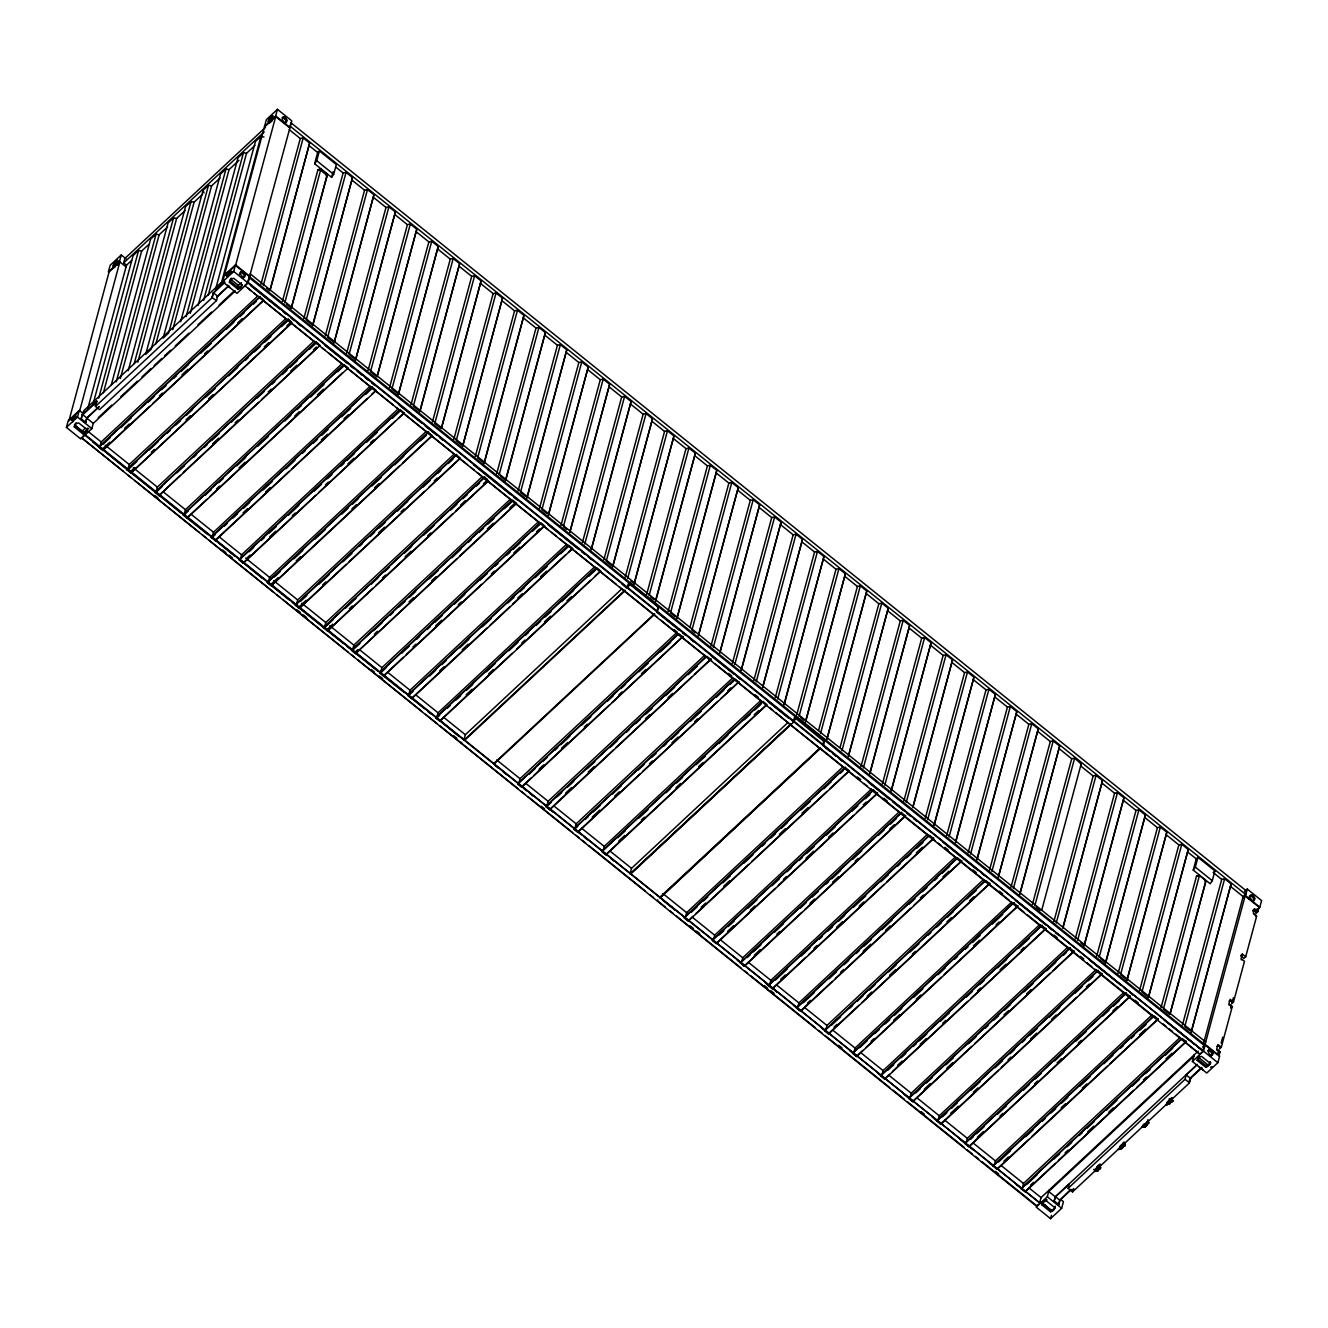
<?xml version="1.0" encoding="UTF-8"?>
<svg xmlns="http://www.w3.org/2000/svg" width="1328" height="1328" viewBox="0 0 1328 1328"><rect width="100%" height="100%" fill="white"/><g stroke="black" fill="none" stroke-linecap="round" stroke-linejoin="round"><path stroke-width="1.5" d="M270.381 289.355L309.64 143.092L303.199 137.896L300.277 138.527L289.288 129.696M291.264 308.577L326.788 176.906L327.286 174.333L320.845 169.154L317.923 169.768L282.383 301.439M312.694 325.808L352.501 177.554L346.06 172.358L343.122 172.989L336.034 167.278M334.125 343.039L373.932 194.768L367.474 189.589L364.553 190.219L352.003 180.11M355.555 360.27L395.362 211.999L388.905 206.819L385.983 207.434L373.434 197.341M377.517 375.492L416.793 229.229L410.335 224.05L407.414 224.664L394.864 214.572M398.417 394.715L438.223 246.46L431.766 241.281L428.844 241.895L416.295 231.802M419.831 411.946L459.654 263.691L453.197 258.495L450.275 259.126L437.725 249.033M441.809 427.184L481.085 280.922L474.627 275.726L471.706 276.357L459.156 266.264M462.692 446.407L502.515 298.153L496.058 292.957L493.136 293.588L480.57 283.495M484.122 463.638L523.946 315.383L517.488 310.188L514.567 310.818L502.001 300.726M505.553 480.869L545.376 332.598L538.919 327.418L535.997 328.049L523.431 317.94M526.984 498.1L566.79 349.828L560.35 344.649L557.428 345.263L544.862 335.171M548.414 515.314L588.221 367.059L581.78 361.88L578.842 362.494L566.292 352.401M569.845 532.545L609.652 384.29L603.211 379.111L600.273 379.725L587.723 369.632M591.275 549.775L631.082 401.521L624.625 396.325L621.703 396.956L609.154 386.863M612.706 567.006L652.513 418.752L646.055 413.556L643.134 414.187L630.584 404.094M634.137 584.237L673.943 435.982L667.486 430.787L664.564 431.417L652.015 421.325M655.567 601.468L695.374 453.213L688.917 448.017L685.995 448.648L673.445 438.555M676.981 618.699L716.805 470.427L710.347 465.248L707.426 465.879L694.876 455.77M698.412 635.929L738.235 487.658L731.778 482.479L728.856 483.093L716.29 473M719.842 653.144L759.666 504.889L753.208 499.71L750.287 500.324L737.721 490.231M741.273 670.374L781.096 522.12L774.639 516.941L771.717 517.555L759.151 507.462M762.704 687.605L802.51 539.351L796.07 534.155L793.148 534.786L780.582 524.693M784.134 704.836L823.941 556.581L817.5 551.386L814.562 552.016L802.012 541.924M805.565 722.067L845.372 573.812L838.931 568.616L835.993 569.247L823.443 559.154M826.995 739.298L866.802 591.043L860.345 585.847L857.423 586.478L844.874 576.385M848.426 756.528L888.233 608.257L881.775 603.078L878.854 603.709L866.304 593.599M869.857 773.759L909.663 625.488L903.206 620.309L900.284 620.923L887.735 610.83M891.287 790.973L931.094 642.719L924.637 637.54L921.715 638.154L909.165 628.061M913.249 806.212L952.525 659.95L946.067 654.754L943.146 655.385L930.596 645.292M934.132 825.435L973.955 677.18L967.498 671.985L964.576 672.615L952.027 662.523M955.562 842.666L995.386 694.411L988.928 689.215L986.007 689.846L973.441 679.753M976.993 859.897L1016.816 711.642L1010.359 706.446L1007.437 707.077L994.871 696.984M998.424 877.127L1038.247 728.873L1031.79 723.677L1028.868 724.308L1016.302 714.215M1019.854 894.358L1059.661 746.087L1053.22 740.908L1050.299 741.539L1037.732 731.429M1063.247 926.811L1102.522 780.549L1096.081 775.369L1093.143 775.984L1080.594 765.891L1081.158 764.032L1074.651 758.139L1071.713 758.753L1059.163 748.66M1084.146 946.034L1123.953 797.779L1117.495 792.584L1114.574 793.214L1102.024 783.122M1105.577 963.265L1145.383 815.01L1138.926 809.814L1136.004 810.445L1123.455 800.352M1127.007 980.496L1166.814 832.241L1160.357 827.045L1157.435 827.676L1144.885 817.583M1148.438 997.726L1188.245 849.472L1181.787 844.276L1178.866 844.907L1166.316 834.814M1191.282 1032.188L1231.106 883.917L1224.648 878.738L1221.727 879.368L1213.194 872.513L1214.921 870.902L1197.972 857.29L1196.262 858.884L1193.241 870.106L1210.173 883.734L1212.265 880.73L1214.921 870.902M235.338 290.932L93.275 423.383L91.864 428.595L80.759 438.954L66.4 427.4L68.193 420.793L79.298 410.435L83.066 413.456M82.701 433.708L83.116 432.181A5.926 4.98 15.1 0 0 87.465 428.131L87.067 429.641A5.926 4.98 15.1 0 1 82.701 433.708L74.318 426.952L74.733 425.441A5.926 4.98 15.1 0 1 76.094 422.769M66.4 427.4L77.505 417.058L79.298 410.435M121.246 254.959L110.141 265.318L108.348 271.941L119.454 261.583L121.246 254.959L126.027 258.811M99.334 406.567L86.984 418.071L85.457 422.769L81.025 419.2L82.286 414.535L96.678 401.122L95.832 406.102L96.678 401.122M81.025 419.2L82.552 414.502L86.984 418.071M82.286 414.535L83.813 410.651L224.382 279.627M87.714 408.924L126.509 265.152L123.687 262.927L124.898 258.445L265.451 127.405M84.112 435.069L84.809 434.422L1040.09 1203.151L1036.67 1206.339L81.373 437.626L123.388 471.39M85.457 422.769L86.718 418.104L98.803 406.833M81.224 438.19L84.809 434.422M93.259 403.264L133.115 255.54L138.593 250.428L141.648 251.075L148.736 244.468M228.648 286.001L217.676 296.227L216.497 300.609L99.517 409.655L95.085 406.086L96.263 401.72M98.737 398.151L138.593 250.428M103.401 392.822L141.648 251.075M111.27 384.971L150.595 239.239L156.073 234.126L159.128 234.79L167.643 226.856M116.217 381.85L156.073 234.126M98.886 446.938L260.089 296.443M99.766 447.304L101.194 441.975L257.815 295.961M120.333 378.53L159.128 234.79M128.218 370.678L168.075 222.938L173.553 217.825L176.607 218.489L185.123 210.554M134.228 363.573L173.553 217.825M137.813 362.229L176.607 218.489M191.033 201.541L151.176 349.264L145.682 354.377L185.555 206.653L191.033 201.541L194.087 202.205L202.603 194.253M155.841 343.935L194.087 202.205M290.782 321.442L288.093 319.284L292.044 322.804L130.908 473.034L126.874 469.78L288.159 319.002M285.885 318.537L129.264 464.551L127.837 469.88L136.867 461.447M208.513 185.239L203.035 190.352L163.161 338.092L168.656 332.979L208.513 185.239L211.567 185.903L220.083 177.969M130.908 473.034L290.699 323.65M172.773 329.643L211.567 185.903M180.641 321.791L220.514 174.068L225.992 168.955L229.047 169.602L238.974 160.339M186.136 316.678L225.992 168.955M190.253 313.342L229.047 169.602M198.121 305.49L237.994 157.766L243.472 152.654L246.51 153.318L255.042 145.383M203.616 300.377L243.472 152.654M316.164 341.86L320.114 345.38L158.978 495.593L154.944 492.356L314.736 342.973M208.28 295.065L246.51 153.318M313.956 341.113L157.351 487.11L155.907 492.439L161.933 486.828M95.832 406.102L212.115 297.688L213.244 292.658L217.676 296.227M212.115 297.688L213.376 293.023L224.897 282.283M158.978 495.593L180.21 475.374M260.952 136.352L221.095 284.092L215.601 289.205L255.457 141.465L260.952 136.352L263.99 137.016M222.606 281.785L224.382 275.178L235.488 264.82L249.847 276.357L248.07 282.98L236.965 293.339L222.606 281.785L233.711 271.443L235.488 264.82M224.382 275.178L266.33 119.703L277.436 109.344L291.795 120.898L249.515 276.689M229.429 282.366A5.926 4.98 15.1 0 1 233.778 278.299L242.161 285.055A5.926 4.98 15.1 0 1 237.812 289.106L229.429 282.366L229.827 280.855A5.926 4.98 15.1 0 1 230.059 279.859M264.554 126.326L275.66 115.968L277.436 109.344M224.781 275.494L235.554 265.467L275.709 116.615L289.67 127.837M237.629 288.442L238.426 285.47L241.447 282.648M237.812 289.106L238.227 287.595A5.926 4.98 15.1 0 0 242.343 284.524M824.173 741.605L794.509 717.352L793.198 721.818L795.97 716.788L824.323 739.58L823.725 745.174L1203.284 1051.012L1199.848 1054.2L244.568 285.487M183.098 514.65L342.807 365.549M342.043 363.673L185.422 509.686L183.978 515.015L188.493 510.799M247.821 281.055L249.847 276.357M344.234 364.42L183.015 514.932L207.965 534.636M260.969 284.209L300.277 138.527M263.342 285.586L303.199 137.896M309.64 143.092L269.8 290.766L266.579 288.176M370.114 386.249L213.493 532.246L212.048 537.574L215.07 534.769M314.636 163.726L317.658 152.504L319.384 150.911L336.316 164.539L333.677 174.35L331.585 177.354L314.636 163.726L316.728 160.721L319.384 150.911M372.305 386.996L211.102 537.491L215.202 540.463M284.773 302.817L320.845 169.154L317.923 169.768M331.585 177.354L333.096 171.744M303.813 318.67L343.122 172.989M240.119 560.15L241.563 554.822L398.184 408.825M346.06 172.358L306.204 320.048L312.661 325.227L352.501 177.554M400.375 409.572L239.173 560.067L243.273 563.022M325.244 335.901L364.553 190.219M367.474 189.589L327.634 337.262L334.092 342.458L373.932 194.768M268.19 582.726L269.634 577.398L426.255 431.384M346.674 353.132L385.983 207.434M388.905 206.819L349.065 354.493L355.522 359.689L395.362 211.999M295.38 604.921L456.6 454.425M296.277 605.286L297.704 599.957L454.325 453.96M368.105 370.363L407.414 224.664M410.335 224.05L370.495 371.724L376.953 376.92L416.793 229.229M323.385 627.779L484.521 477.549L488.555 480.802L327.418 631.016L323.385 627.779L484.67 477.001M324.347 627.862L325.775 622.533L482.396 476.52M389.536 387.593L428.844 241.895M431.766 241.281L391.926 388.955L398.367 394.15L438.223 246.46M327.418 631.016L372.753 588.337M243.207 563.304L404.409 412.809M410.966 404.808L450.275 259.126M453.197 258.495L413.357 406.185L419.797 411.381L459.654 263.691M351.455 650.338L512.591 500.125L516.625 503.362L355.489 653.592L351.455 650.338L511.247 500.971M510.467 499.096L353.846 645.109L352.418 650.438L359.938 643.416M355.489 653.592L456.533 558.972M432.397 422.038L471.706 276.357M474.627 275.726L434.787 423.416L441.228 428.595L481.085 280.922M379.609 672.632L539.317 523.531M538.537 521.672L381.933 667.669L380.489 672.997L386.514 667.386M383.56 676.151L544.696 525.938L540.662 522.701L379.526 672.914L404.476 692.635M453.827 439.269L493.136 293.588M496.058 292.957L456.201 440.647L462.659 445.826L502.515 298.153M407.679 695.208L567.388 546.107M566.624 544.231L410.003 690.245L408.559 695.573L413.074 691.357M475.258 456.5L514.567 310.818M411.63 698.727L572.766 548.514L568.733 545.26L407.596 695.49L411.713 698.445M517.488 310.188L477.632 457.878L484.089 463.057L523.946 315.383M496.689 473.731L535.997 328.049M499.062 475.092L538.919 327.418M594.695 566.807L438.074 712.821L436.63 718.149L439.651 715.327M439.717 721.303L600.854 571.073L596.82 567.836L435.684 718.05L439.784 721.021M545.376 332.598L505.52 480.288L500.673 476.403M518.103 490.962L557.428 345.263M560.35 344.649L520.493 492.323L525.34 496.224M526.95 497.519L566.79 349.828M621.952 588.736L465.331 734.733L463.821 740.343L624.957 590.13M539.533 508.192L578.842 362.494M581.78 361.88L541.924 509.554L546.771 513.455M548.381 514.749L588.221 367.059M560.964 525.423L600.273 379.725M603.211 379.111L563.354 526.784L566.575 529.374M569.812 531.98L609.652 384.29M582.394 542.637L621.703 396.956M682.874 636.693L521.672 787.189L517.638 783.952L677.413 634.568M519.065 782.258L520.028 778.706L676.649 632.709M584.785 544.015L624.625 396.325M591.242 549.211L631.082 401.521M603.825 559.868L643.134 414.187M646.055 413.556L606.215 561.246L612.673 566.425L652.513 418.752M710.961 659.269L549.742 809.765L545.708 806.511L705.483 657.144M547.153 804.834L548.099 801.282L704.72 655.268M625.256 577.099L664.564 431.417M627.646 578.477L667.486 430.787M673.943 435.982L634.103 583.656L630.866 581.066M739.032 681.828L577.813 832.324L573.779 829.087L733.571 679.72M573.928 828.523L574.742 829.17L576.169 823.841L732.79 677.844M646.686 594.33L685.995 448.648M649.077 595.708L688.917 448.017M655.517 600.887L695.374 453.213M679.322 630.252L656.862 612.208L658.007 607.992L657.011 606.182L629.588 584.137L628.161 584.005L627.015 588.204L622.168 584.303M656.862 612.208L658.688 607.361L657.626 605.834M603.294 849.97L604.257 846.417L760.861 700.404M668.117 611.561L707.426 465.879M710.347 465.248L670.507 612.922L675.338 616.823M676.948 618.118L716.805 470.427M690.079 626.799L728.856 483.093M731.778 482.479L691.938 630.153L695.158 632.759M788.135 722.332L631.514 868.346L630.003 873.94L791.139 723.727M698.379 635.348L738.235 487.658M710.978 646.022L750.287 500.324M713.352 647.383L753.208 499.71M719.809 652.579L759.666 504.889M732.409 663.253L771.717 517.555M734.782 664.614L774.639 516.941M741.24 669.81L781.096 522.12M685.646 916.187L686.609 912.635L843.23 766.621M753.839 680.467L793.148 534.786M756.213 681.845L796.07 534.155M762.67 687.041L802.51 539.351M775.253 697.698L814.562 552.016M777.644 699.076L817.5 551.386M713.734 938.763L714.68 935.211L871.301 789.197M784.101 704.255L823.941 556.581M630.617 873.592L790.376 724.656L776.017 712.771M630.684 874.007L794.277 721.502L795.422 717.286L796.385 717.386M796.684 714.929L835.993 569.247M799.074 716.307L838.931 568.616M740.36 963.016L901.496 812.802L905.53 816.039L744.394 966.253L740.443 962.734M805.532 721.486L845.372 573.812M741.804 961.323L742.75 957.77L899.371 811.773M744.394 966.253L737.239 960.161M818.662 730.168L857.423 586.478M820.505 733.537L860.345 585.847M660.464 897.579L820.306 748.361L859.083 779.536M826.962 738.717L866.802 591.043M768.431 985.592L929.567 835.362L933.601 838.615L772.464 988.829L768.514 985.31M769.875 983.899L770.838 980.346L927.442 834.333M772.464 988.829L765.31 982.737M840.093 747.398L878.854 603.709M841.935 750.752L881.775 603.078M848.393 755.947L888.233 608.257M860.976 766.621L900.284 620.923M796.501 1008.151L957.637 857.938L961.671 861.175L800.535 1011.405L796.584 1007.869M797.945 1006.475L798.908 1002.922L955.529 856.909M863.366 767.982L903.206 620.309M869.823 773.178L909.663 625.488M882.406 783.852L921.715 638.154M884.797 785.213L924.637 637.54M824.572 1030.727L985.708 880.514L989.742 883.751L828.606 1033.964L824.572 1030.727L984.363 881.344M826.016 1029.034L826.979 1025.482L983.6 879.485M891.254 790.409L931.094 642.719M828.606 1033.964L825.999 1031.524M903.837 801.083L943.146 655.385M906.227 802.444L946.067 654.754M912.668 807.64L952.525 659.95M854.087 1051.61L855.049 1048.058L1011.67 902.044M852.808 1052.739L1013.945 902.525L852.659 1053.303L856.693 1056.54L849.522 1050.431M925.267 818.297L964.576 672.615M927.658 819.675L967.498 671.985M934.099 824.871L973.955 677.18M882.157 1074.186L883.12 1070.634L1039.741 924.62M946.698 835.528L986.007 689.846M949.072 836.906L988.928 689.215M884.763 1079.116L1045.9 928.886L1041.866 925.649L880.73 1075.863L884.763 1079.116L877.592 1073.007M955.529 842.085L995.386 694.411M968.129 852.759L1007.437 707.077M970.502 854.136L1010.359 706.446M910.228 1096.745L911.191 1093.193L1067.812 947.196M976.96 859.316L1016.816 711.642M912.834 1101.676L1073.97 951.462L1069.936 948.225L908.8 1098.439L912.834 1101.676L904.069 1094.289M989.559 869.989L1028.868 724.308M991.933 871.367L1031.79 723.677M998.39 876.546L1038.247 728.873M936.871 1121.015L1098.007 970.785L1102.041 974.038L940.905 1124.252L936.954 1120.732M938.315 1119.321L939.261 1115.769L1095.882 969.755M940.905 1124.252L932.14 1116.865M1010.99 887.22L1050.299 741.539M1013.364 888.581L1053.22 740.908M1019.821 893.777L1059.661 746.087M964.941 1143.574L1126.078 993.361L1130.111 996.598L968.975 1146.811L965.024 1143.292M966.386 1141.881L967.332 1138.328L1123.953 992.331M1032.404 904.451L1071.713 758.753M968.975 1146.811L960.21 1139.424M1034.794 905.812L1074.651 758.139M1041.849 909.713L1081.158 764.032M1053.834 921.682L1093.143 775.984M1056.225 923.043L1096.081 775.369M993.012 1166.15L1154.148 1015.92L1158.182 1019.174L997.046 1169.387L993.095 1165.868M994.456 1164.457L995.419 1160.904L1152.023 1014.907M1062.682 928.239L1102.522 780.549M1075.265 938.896L1114.574 793.214M1077.655 940.274L1117.495 792.584M1123.953 797.779L1084.113 945.47L1080.876 942.863M1021.083 1188.709L1182.219 1038.496L1186.253 1041.733L1025.116 1191.963L1021.083 1188.709L1180.874 1039.343M1022.527 1187.033L1023.49 1183.48L1180.111 1037.467M1096.696 956.127L1136.004 810.445M1099.086 957.505L1138.926 809.814M1036.67 1206.339L1037.5 1205.143M1145.383 815.01L1105.543 962.684L1100.696 958.799M1055.245 1206.206L1054.847 1207.716A5.926 4.98 15.1 0 1 1050.498 1211.783L1042.098 1205.044L1042.513 1203.517A5.926 4.98 15.1 0 1 1042.746 1202.537M1060.939 1199.665L1063.446 1201.674L1061.67 1208.297L1050.564 1218.656L1036.205 1207.102L1047.311 1196.76L1049.087 1190.137M1042.098 1205.044A5.926 4.98 15.1 0 1 1046.447 1200.977L1046.862 1199.466M1050.498 1211.783L1050.896 1210.273A5.926 4.98 15.1 0 0 1055.013 1207.202M1073.688 1188.51L1072.509 1191.93L1068.077 1188.361L1069.256 1183.978L1055.544 1196.777L1059.976 1200.329L1058.798 1204.712L1054.017 1201.458L1055.279 1196.81L1197.341 1064.359M1054.017 1201.458L1055.544 1196.777M1050.564 1218.656L1051.444 1215.352M1118.126 973.358L1157.435 827.676M1058.449 1205.027L1059.711 1200.379L1071.231 1189.639M1160.357 827.045L1120.517 974.735L1126.974 979.915L1166.814 832.241M1072.509 1191.93L1073.29 1189.008M1139.557 990.588L1178.866 844.907M1181.787 844.276L1141.947 991.966L1148.388 997.145L1188.245 849.472M1094.587 1171.064L1100.348 1166.615L1098.356 1169.669L1096.745 1168.358M1097.443 1171.396L1098.439 1170.101L1097.625 1169.453L1095.285 1171.13L1100.348 1166.615L1097.526 1169.868L1098.306 1170.599L1095.799 1171.13M1099.385 1169.52C1103.352 1163.942 1098.206 1172.159 1099.949 1167.495L1098.223 1166.117L1097.26 1166.781M1118.209 1149.168L1123.505 1143.823M1193.241 870.106L1195.333 867.101L1197.972 857.29M1121.413 1149.052L1122.658 1146.761L1118.857 1149.351L1122.708 1147.292L1120.782 1148.62M1122.641 1147.907L1123.156 1145.284L1123.471 1146.595L1118.774 1149.633M1121.081 1145.666L1122.691 1146.977L1124.069 1144.288A2.141 1.793 15.1 0 0 1124.401 1142.528M1160.987 1007.819L1196.511 876.148L1199.433 875.534L1205.89 880.713L1205.392 883.286L1170.4 1012.965M1124.501 1145.798C1122.509 1144.421 1124.683 1147.508 1125.347 1145.002L1124.633 1143.391M1124.368 1146.313L1125.347 1145.002M1143.458 1126.708L1145.101 1126.974L1146.994 1124.086L1144.985 1126.194L1142.827 1127.09L1142.362 1126.244M1142.827 1127.09L1146.031 1125.563L1142.927 1126.708M1143.375 1124.899L1144.404 1123.936L1146.778 1124.866L1144.985 1126.194L1143.375 1124.899L1142.246 1126.625M1145.101 1126.974L1146.097 1125.663L1145.284 1125.015M1146.645 1124.766L1147.608 1123.073M1144.404 1123.936L1148.006 1122.193L1146.014 1125.231M1182.418 1025.05L1221.727 879.368M1224.648 878.738L1184.808 1026.411L1189.639 1030.312M1165.868 1104.747L1171.147 1099.385M1170.698 1098.322L1173.006 1100.58L1172.01 1101.891L1171.213 1101.244M1171.329 1101.377L1169.785 1101.825L1170.433 1102.97L1169.204 1104.132M1166.515 1104.929L1170.366 1102.871L1170.815 1100.862M1171.661 1097.542L1172.226 1098.007M1171.346 1100.729L1171.113 1102.174L1166.432 1105.211M1168.74 1101.244L1170.35 1102.539L1171.728 1099.85L1171.113 1102.174L1169.536 1102.738M1172.01 1101.891L1173.006 1100.58M1191.249 1031.607L1231.106 883.917M1068.077 1188.361L1185.057 1079.315L1186.236 1074.933L1197.209 1064.707M1202.554 1047.078L1205.293 1044.522L1219.652 1056.059L1217.859 1062.682L1206.754 1073.041L1192.395 1061.487L1194.187 1054.88M1189.158 1081.324L1190.004 1078.22L1201.508 1067.48M1072.858 1191.614L1189.141 1083.2L1190.403 1078.535L1201.923 1067.795M1189.141 1083.2L1190.668 1078.502L1186.236 1074.933M1205.592 1067.197L1206.007 1065.67A5.926 4.98 15.1 0 0 1210.356 1061.62L1209.941 1063.13A5.926 4.98 15.1 0 1 1205.592 1067.197L1197.209 1060.441L1197.607 1058.931A5.926 4.98 15.1 0 1 1197.839 1057.951M1199.848 1054.2L1175.778 1034.163M1203.849 1042.264L1243.157 896.583L1245.548 894.358L1246.461 890.988L291.015 122.823L290.118 126.193L1245.548 894.358M1204.944 1044.837L1245.116 895.985L1259.06 907.207L1257.898 911.556L1256.188 913.149L1257.35 908.8M1192.395 1061.487L1203.5 1051.145L1205.293 1044.522M1242.709 898.226L1245.448 895.67L1247.241 889.046L1261.6 900.6L1259.807 907.207L1257.035 909.796M1242.327 954.068L1240.618 955.662L1243.971 958.368L1245.697 956.774L1242.327 954.068L1241.116 958.567L1244.485 961.256L1233.496 1002.009L1231.77 1003.603L1233.347 997.776M1257.898 911.556L1254.528 908.85L1253.317 913.332L1256.686 916.038L1245.697 956.774M1221.146 1043.011L1222.706 1037.185M1218.905 1056.059L1220.083 1051.71L1216.714 1049.004L1217.925 1044.522L1221.295 1047.228L1219.569 1048.821M1221.295 1047.228L1232.284 1006.491L1228.915 1003.785L1230.126 999.303L1233.496 1002.009M1123.04 1142.744L1125.214 1145.516M1166.631 1102.738L1170.4 1098.837L1172.873 1101.078M1093.608 1169.42L1094.405 1170.068L1098.223 1166.117M1256.935 910.908L1256.321 909.381M1255.707 916.403L1255.558 914.793L1254.246 914.477M1147.01 1123.422L1147.923 1121.845L1149.052 1122.924L1147.043 1125.098M1146.462 1123.554L1148.355 1120.268L1146.761 1122.426M1170.566 1101.792L1171.728 1099.85M1146.562 1123.189L1148.272 1120.55L1147.558 1119.969M1147.126 1122.973L1147.923 1121.845M1097.393 1166.283L1098.538 1164.872M76.144 416.096L73.189 419.781A8.549 2.158 -51.2 0 0 72.808 421.872M231.753 271.427L228.3 275.178A8.549 2.158 -51.2 0 0 227.868 276.788M113.478 265.434L117.993 261.218M269.667 119.819L272.688 117.013M264.953 126.641L275.709 116.615M123.687 262.927L264.239 131.887M126.509 265.202L131.572 260.471M72.791 419.084L75.331 416.71M227.769 274.597L230.425 272.124M224.498 281.968L213.376 293.023M82.685 414.867L97.077 401.438M211.716 297.356L216.497 300.609M216.696 296.941L228.781 285.669M230.209 287.827L227.603 285.122M85.241 428.263L82.236 431.085L74.434 424.811M98.189 417.756L111.784 405.073M120.865 396.624L137.481 381.119M142.013 376.886L151.093 368.437M154.114 365.615L161.667 358.577M164.689 355.755L170.731 350.127M175.263 345.894L188.875 333.212M197.938 324.762L211.534 312.08M219.103 305.042L234.209 290.948M83.564 433.177L88.744 428.33M238.559 288.691L241.198 286.217M244.418 286.051L248.004 282.283L627.696 587.574L629.787 583.191L658.157 605.983M102.771 444.498L110.307 437.476M120.848 427.649L131.389 417.822M147.956 402.384L153.982 396.757M161.501 389.735L166.017 385.535M173.553 378.513L176.558 375.708M181.089 371.491L188.609 364.47M200.661 353.248L211.202 343.421M226.258 329.377L233.794 322.355M239.82 316.745L244.335 312.528M253.366 304.095L256.387 301.29M102.19 449.246L109.709 442.224M124.766 428.197L129.281 423.981M159.41 395.893L162.414 393.088M182.002 374.845L188.028 369.217M204.578 353.779L207.6 350.974M237.712 322.903L242.227 318.687M149.666 406.368L102.986 449.893L126.957 469.498M152.687 403.563L262.612 301.074M126.874 469.78L288.01 319.567M148.919 450.225L157.949 441.792M166.996 433.376L170.001 430.571M176.026 424.943L180.542 420.744M186.567 415.116L192.593 409.505M206.139 396.873L215.186 388.44M228.731 375.807L237.762 367.391M245.298 360.369L248.303 357.564M254.329 351.937L260.354 346.326M264.87 342.109L270.895 336.499M281.436 326.671L287.462 321.061M130.26 471.822L134.775 467.605M151.342 452.167L154.347 449.362M185.97 419.88L190.485 415.664M208.562 398.815L213.078 394.599M264.289 346.874L268.804 342.657M286.881 325.808L289.886 323.003M154.944 492.356L316.081 342.143M176.989 472.785L184.526 465.763M193.556 457.347L196.561 454.541M204.097 447.519L207.102 444.714M211.633 440.498L219.153 433.476M231.205 422.254L241.746 412.427M256.802 398.383L264.338 391.362M271.858 384.34L274.879 381.534M282.399 374.513L286.931 370.296M289.936 367.491L297.472 360.469M309.507 349.247L315.533 343.62M212.546 443.851L218.572 438.223M235.122 422.785L238.144 419.98M268.256 391.909L271.277 389.087M290.849 370.844L296.874 365.233M313.441 349.779L316.446 346.973M183.231 472.569L258.528 402.384M261.533 399.579L317.259 347.621M205.06 495.361L211.086 489.75M218.622 482.728L223.137 478.512M236.683 465.879L245.73 457.446M257.765 446.225L268.306 436.397M284.873 420.943L290.898 415.332M296.924 409.721L301.439 405.505M310.486 397.089L324.032 384.456M337.594 371.807L343.603 366.196M216.514 488.887L219.535 486.065M239.106 467.821L245.132 462.21M294.833 415.88L299.348 411.663M317.425 394.814L323.434 389.204M187.215 517.605L206.786 499.361M209.791 496.556L342.325 373.002M187.049 518.169L348.185 367.956L344.151 364.702M370.877 388.125L211.252 536.927L234.442 555.917M224.1 526.353L227.105 523.547M233.13 517.92L237.646 513.72M243.671 508.093L249.697 502.482M263.259 489.849L272.29 481.433M285.852 468.784L294.882 460.368M302.402 453.346L305.423 450.541M312.943 443.519L317.475 439.302M321.99 435.103L328.016 429.475M341.562 416.843L350.592 408.426M365.665 394.383L371.691 388.772M243.09 512.857L247.606 508.641M265.683 491.792L270.198 487.575M321.393 439.85L327.418 434.239M343.985 418.785L348.5 414.585M215.285 540.181L289.072 471.39M292.077 468.585L367.375 398.383M371.89 394.167L374.911 391.362M215.136 540.745L376.272 390.515L372.238 387.278M398.948 410.684L239.322 559.503L262.512 578.493M249.166 551.734L253.681 547.518M261.201 540.496L264.222 537.691M268.737 533.474L276.274 526.452M288.309 515.231L298.85 505.404M313.923 491.36L321.442 484.338M327.468 478.727L331.983 474.511M341.03 466.095L344.035 463.289M347.04 460.467L354.576 453.462M366.628 442.224L377.169 432.397M392.225 418.353L399.761 411.331M247.058 557.893L250.079 555.071M269.65 536.827L275.676 531.217M292.243 515.762L295.248 512.957M325.377 484.886L328.381 482.081M347.969 463.821L353.978 458.21M370.545 442.772L373.566 439.95M243.356 562.74L315.632 495.361M318.654 492.555L395.445 420.959M398.466 418.137L402.982 413.938M428.529 431.849L267.393 582.079L269.999 584.519M274.215 577.099L280.241 571.488M293.803 558.856L302.834 550.439M314.885 539.201L325.426 529.374M341.993 513.936L348.019 508.309M352.534 504.109L358.56 498.481M372.106 485.849L381.136 477.433M394.698 464.8L403.729 456.367M420.295 440.929L426.321 435.318M270.613 584.669L278.15 577.647M296.227 560.798L300.742 556.581M351.937 508.856L356.452 504.64M374.529 487.791L379.044 483.591M271.427 585.316L399.429 465.979M402.45 463.173L431.052 436.497M300.792 601.086L306.818 595.459M318.853 584.237L329.394 574.41M342.956 561.777L351.986 553.344M359.523 546.323L362.527 543.517M370.064 536.495L374.579 532.296M379.094 528.079L385.12 522.468M397.172 511.23L407.713 501.403M422.769 487.359L430.305 480.338M437.825 473.332L440.846 470.51M448.366 463.505L452.881 459.289M298.684 607.245L306.22 600.223M322.787 584.768L325.792 581.963M378.513 532.827L384.522 527.216M401.089 511.778L404.11 508.956M434.223 480.885L437.244 478.08M299.497 607.892L346.176 564.367M349.198 561.561L424.495 491.36M429.01 487.144L459.123 459.073M325.841 626.451L333.378 619.446M345.429 608.207L355.97 598.38M371.027 584.337L378.563 577.315M384.589 571.704L389.104 567.488M404.16 553.461L411.68 546.439M423.732 535.201L434.273 525.373M450.839 509.935L456.865 504.325M462.891 498.697L467.406 494.497M476.437 486.065L479.458 483.259M326.771 629.804L332.78 624.193M349.347 608.755L352.368 605.933M382.481 577.863L385.502 575.057M405.073 556.797L411.099 551.186M427.666 535.748L430.67 532.943M460.799 504.856L465.315 500.656M483.375 483.807L486.397 481.002M375.758 585.532L452.566 513.936M455.57 511.131L487.193 481.649M373.5 630.783L382.53 622.351M390.067 615.329L393.071 612.523M399.097 606.913L405.123 601.302M409.638 597.085L415.664 591.475M429.226 578.825L438.257 570.409M451.802 557.777L460.849 549.344M468.369 542.339L471.39 539.517M478.91 532.511L483.425 528.295M487.957 524.079L493.983 518.468M504.524 508.641L512.044 501.619M354.842 652.38L357.846 649.575M374.413 634.12L377.418 631.315M409.057 601.833L413.572 597.633M431.633 580.784L436.165 576.568M487.359 528.826L493.385 523.215M509.952 507.777L514.467 503.561M459.554 556.15L515.281 504.208M401.571 653.343L409.107 646.321M416.627 639.316L419.648 636.494M427.168 629.489L430.189 626.667M434.704 622.467L442.241 615.445M454.276 604.207L464.817 594.38M479.889 580.336L487.409 573.331M494.946 566.309L497.95 563.504M506.981 555.071L510.002 552.265M513.006 549.46L520.543 542.438M532.594 531.2L540.114 524.195M413.025 646.869L416.046 644.063M435.617 625.803L441.643 620.193M458.21 604.755L461.214 601.949M491.343 573.862L494.348 571.057M513.919 552.813L519.945 547.186M536.512 531.748L539.533 528.942M383.709 675.603L403.297 657.343M406.302 654.538L481.599 584.337M486.114 580.137L543.351 526.784M429.641 675.919L435.667 670.308M441.693 664.681L446.208 660.481M459.77 647.832L468.801 639.415M482.346 626.783L491.393 618.35M507.96 602.912L513.986 597.301M519.995 591.69L524.527 587.474M535.068 577.647L547.103 566.409M560.665 553.776L568.185 546.754M439.601 670.839L444.116 666.639M462.177 649.79L468.203 644.163M517.903 597.832L522.419 593.633M540.496 576.784L546.522 571.173M411.796 698.163L487.077 627.978M490.098 625.156L509.67 606.913M512.691 604.107L565.396 554.971M568.401 552.166L571.422 549.344M595.459 568.683L435.833 717.485L459.023 736.476M447.171 708.322L450.192 705.5M456.218 699.889L460.733 695.673M466.759 690.062L472.785 684.451M486.33 671.819L495.361 663.386M508.923 650.753L517.953 642.337M525.49 635.315L528.494 632.51M536.031 625.488L540.546 621.272M545.061 617.055L551.087 611.444M561.628 601.617L573.679 590.379M588.736 576.352L596.272 569.33M466.161 694.81L472.187 689.199M488.754 673.761L493.269 669.544M521.887 642.868L524.892 640.063M544.463 621.819L550.489 616.192M567.056 600.754L571.571 596.538M439.867 720.739L512.143 653.343M516.658 649.143L590.462 580.353M594.977 576.136L599.492 571.92M461.762 742.269L461.082 742.9L440.083 726.018M464.518 740.393L625.073 590.711M493.551 763.749L654.123 614.067M493.667 764.347L654.804 614.117M517.638 783.952L678.774 633.738L682.808 636.975M529.142 774.207L535.151 768.597M542.687 761.575L547.202 757.358M554.739 750.337L557.743 747.531M560.765 744.726L569.795 736.31M581.847 725.071L590.877 716.655M607.444 701.201L613.47 695.59M621.006 688.568L625.521 684.352M639.067 671.719L648.097 663.303M660.149 652.065L670.69 642.237M539.085 769.128L543.6 764.928M561.678 748.079L567.703 742.468M584.27 727.014L587.275 724.208M618.898 694.727L621.919 691.921M641.49 673.661L646.006 669.461M521.821 786.624L530.851 778.208M533.873 775.403L609.17 705.201M612.175 702.396L682.957 636.411M545.708 806.511L706.845 656.298L710.878 659.535M548.165 805.2L551.186 802.394M557.212 796.783L561.727 792.567M567.753 786.956L573.779 781.329M587.325 768.696L594.861 761.674M609.917 747.647L617.454 740.626M626.484 732.193L629.489 729.387M635.514 723.777L640.03 719.56M646.055 713.949L652.081 708.339M665.643 695.689L674.674 687.273M688.219 674.641L697.266 666.208M565.645 793.115L571.671 787.487M588.238 772.049L594.263 766.439M645.474 718.697L649.99 714.497M668.05 697.648L672.566 693.432M549.892 809.2L613.138 750.237M616.159 747.432L691.456 677.23M694.461 674.425L711.028 658.987M573.779 829.087L734.915 678.874L738.949 682.111M574.742 829.17L577.746 826.365M585.283 819.343L588.287 816.537M592.803 812.321L600.339 805.316M612.391 794.078L621.421 785.661M637.988 770.207L644.014 764.596M651.55 757.574L656.065 753.358M663.585 746.353L666.606 743.531M671.121 739.331L678.641 732.309M690.693 721.071L701.234 711.244M716.29 697.217L723.826 690.195M729.852 684.567L734.367 680.368M592.222 817.085L599.741 810.063M614.814 796.02L619.329 791.82M649.442 763.733L652.463 760.927M672.034 742.667L678.06 737.057M694.627 721.619L697.632 718.813M727.761 690.726L730.765 687.921M577.962 831.776L639.714 774.207M642.719 771.402L718.016 701.201M721.038 698.395L737.588 682.957M601.999 851.099L761.641 702.28M617.869 837.702L625.405 830.681M638.951 818.048L647.998 809.632M666.058 792.783L670.574 788.566M676.599 782.956L682.625 777.345M696.187 764.696L705.218 756.279M718.763 743.647L727.81 735.214M744.377 719.776L750.386 714.165M754.918 709.949L760.944 704.338M618.782 841.056L624.807 835.445M641.374 819.99L644.379 817.185M676.018 787.703L680.534 783.503M698.594 766.654L703.126 762.438M754.321 714.696L758.836 710.497M606.033 854.336L765.675 705.533M659.734 897.346L820.289 747.664M657.792 899.869L657.111 900.5L665.179 906.991M659.85 897.944L820.306 748.361M823.725 745.174L823.045 745.805L823.808 739.43M684.368 917.316L845.504 767.103M691.191 912.353L697.217 906.725M703.242 901.114L707.758 896.898M722.83 882.871L730.35 875.849M743.912 863.217L752.943 854.784M761.973 846.368L764.994 843.562M771.02 837.935L775.535 833.735M781.561 828.108L787.57 822.497M801.133 809.864L810.163 801.448M823.725 788.799L831.245 781.777M840.292 773.361L843.297 770.555M701.151 907.273L705.666 903.057M723.743 886.224L729.753 880.597M779.453 834.266L785.479 828.655M802.046 813.217L808.071 807.59M688.402 920.553L692.917 916.353M695.938 913.531L748.643 864.395M751.648 861.59L826.946 791.405M829.967 788.583L848.028 771.751M712.439 939.892L873.575 789.662M719.278 934.912L723.793 930.712M728.308 926.496L734.334 920.885M747.88 908.252L756.927 899.82M771.983 885.776L779.503 878.754M787.039 871.749L791.554 867.533M799.091 860.511L802.095 857.705M806.611 853.489L814.147 846.467M826.199 835.246L835.229 826.813M851.796 811.375L857.822 805.764M865.341 798.742L869.873 794.526M727.711 931.243L733.737 925.633M750.303 910.195L754.819 905.978M783.437 879.302L786.442 876.497M806.03 858.253L813.549 851.231M828.606 837.188L833.137 832.971M863.25 804.901L866.254 802.095M716.473 943.129L775.203 888.382M778.225 885.56L853.522 815.375M856.527 812.57L877.609 792.916M740.509 962.451L901.646 812.238M747.349 957.488L750.353 954.683M753.374 951.877L760.894 944.855M774.456 932.223L783.487 923.79M800.054 908.352L806.079 902.741M812.105 897.114L818.114 891.503M825.651 884.481L828.672 881.676M831.677 878.87L840.707 870.454M852.759 859.216L861.789 850.783M878.356 835.345L884.382 829.734M890.407 824.124L896.433 818.496M754.287 955.23L760.297 949.603M776.863 934.165L779.885 931.36M809.997 903.272L814.512 899.073M832.59 882.224L838.615 876.596M855.182 861.158L858.187 858.353M889.81 828.871L894.342 824.655M744.543 965.705L801.78 912.353M804.785 909.547L905.679 815.475M768.58 985.027L928.222 836.208M775.419 980.064L787.471 968.826M801.016 956.193L810.047 947.76M819.094 939.344L822.098 936.539M828.124 930.928L832.639 926.712M838.665 921.101L844.691 915.473M853.721 907.057L865.773 895.819M880.829 881.792L888.366 874.77M897.396 866.337L900.417 863.532M906.426 857.921L910.958 853.705M916.967 848.094L922.993 842.483M780.847 979.201L785.363 974.984M813.981 948.308L816.986 945.503M836.574 927.259L842.599 921.632M859.15 906.194L863.681 901.978M916.386 852.842L922.412 847.231M772.614 988.264L805.747 957.388M808.769 954.566L884.066 884.382M887.071 881.576L933.75 838.051M796.651 1007.603L956.293 858.784M803.49 1002.623L814.031 992.796M829.087 978.769L836.623 971.747M844.143 964.726L848.675 960.509M856.195 953.487L859.216 950.682M863.731 946.466L871.251 939.46M881.792 929.633L892.333 919.806M908.9 904.351L914.926 898.741M922.462 891.719L926.977 887.502M934.514 880.481L937.518 877.675M942.033 873.475L949.57 866.454M807.407 1003.171L810.429 1000.366M840.541 972.279L843.562 969.473M863.134 951.23L870.67 944.208M885.726 930.164L890.241 925.948M920.354 897.877L923.375 895.072M942.946 876.812L948.972 871.201M800.684 1010.84L832.324 981.359M835.329 978.553L910.626 908.352M913.631 905.547L961.821 860.627M831.56 1025.199L840.591 1016.783M849.638 1008.35L852.642 1005.545M857.158 1001.329L863.183 995.718M869.209 990.107L875.235 984.48M888.781 971.847L896.317 964.825M909.863 952.193L918.91 943.776M927.94 935.344L930.961 932.538M936.97 926.927L941.502 922.711M947.511 917.1L953.537 911.489M967.099 898.84L976.13 890.424M833.984 1027.142L836.989 1024.336M867.118 996.266L871.633 992.049M889.694 975.2L895.719 969.589M912.286 954.135L915.307 951.329M946.93 921.848L951.446 917.631M969.523 900.799L974.038 896.583M828.772 1033.416L858.884 1005.329M861.889 1002.524L989.908 883.186M859.631 1047.775L867.167 1040.754M874.687 1033.732L879.219 1029.515M885.228 1023.905L889.76 1019.688M894.275 1015.472L901.795 1008.467M913.847 997.228L922.877 988.812M937.95 974.769L945.47 967.747M954.517 959.314L957.521 956.509M965.058 949.487L968.062 946.681M972.577 942.482L980.114 935.46M992.165 924.222L1002.706 914.394M871.085 1041.285L874.106 1038.479M893.678 1020.236L899.703 1014.609M916.27 999.171L920.785 994.954M973.49 945.818L979.516 940.207M996.083 924.769L999.088 921.964M856.842 1055.976L862.868 1050.365M865.873 1047.56L941.17 977.358M944.175 974.553L1017.978 905.762M856.693 1056.54L1017.829 906.327L1013.795 903.073M880.879 1075.298L1042.015 925.085M887.702 1070.335L893.727 1064.724M901.264 1057.702L905.779 1053.486M913.315 1046.464L916.32 1043.659M919.325 1040.853L926.861 1033.831M940.407 1021.199L949.454 1012.783M966.02 997.328L972.046 991.717M979.566 984.695L984.081 980.496M997.643 967.846L1006.674 959.43M1018.725 948.192L1029.266 938.365M897.662 1065.272L902.177 1061.055M920.238 1044.206L926.263 1038.596M942.83 1023.141L945.851 1020.336M977.474 990.854L980.479 988.049M1000.067 969.805L1006.093 964.178M1021.149 950.151L1024.154 947.329M884.913 1078.552L889.428 1074.335M892.433 1071.53L967.73 1001.329M970.751 998.523L1046.049 928.322M908.95 1097.874L1070.086 947.661M915.772 1092.911L920.304 1088.694M926.313 1083.084L932.339 1077.473M945.901 1064.824L953.421 1057.818M968.494 1043.775L976.014 1036.753M985.061 1028.337L988.065 1025.515M994.091 1019.904L998.606 1015.688M1004.632 1010.077L1010.658 1004.466M1024.203 991.833L1033.25 983.401M1046.796 970.768L1055.826 962.352M1063.363 955.33L1066.367 952.525M924.222 1089.242L930.247 1083.615M946.814 1068.177L952.84 1062.566M1004.034 1014.824L1008.55 1010.625M1026.627 993.776L1031.142 989.559M912.983 1101.111L971.714 1046.364M974.719 1043.559L1050.016 973.358M1053.038 970.552L1074.12 950.898M937.02 1120.45L1098.156 970.22M942.349 1116.881L946.864 1112.665M951.379 1108.465L957.405 1102.838M970.967 1090.205L979.998 1081.789M995.054 1067.745L1002.59 1060.723M1010.11 1053.702L1014.625 1049.502M1022.162 1042.48L1025.166 1039.675M1029.698 1035.458L1037.218 1028.436M1049.269 1017.198L1059.81 1007.371M1074.867 993.344L1082.403 986.322M1088.429 980.695L1092.944 976.495M950.782 1113.213L958.318 1106.191M973.374 1092.147L977.889 1087.947M1008.018 1059.86L1011.023 1057.055M1030.611 1038.811L1036.637 1033.184M1051.693 1019.157L1056.208 1014.941M1086.321 986.853L1089.342 984.048M941.054 1123.687L998.274 1070.335M1001.295 1067.529L1076.593 997.345M1079.598 994.523L1102.19 973.474M965.091 1143.01L1126.227 992.796M970.419 1139.457L973.424 1136.652M976.445 1133.83L983.965 1126.825M997.527 1114.175L1006.558 1105.759M1023.124 1090.321L1029.15 1084.694M1035.176 1079.083L1041.202 1073.472M1054.747 1060.84L1063.794 1052.407M1075.829 1041.185L1086.37 1031.358M1102.937 1015.903L1108.963 1010.293M1113.478 1006.076L1119.504 1000.465M977.358 1137.183L983.384 1131.572M999.951 1116.134L1002.955 1113.312M1034.578 1083.831L1037.6 1081.025M1057.171 1062.782L1061.686 1058.565M1078.253 1043.127L1081.274 1040.322M1112.897 1010.84L1117.412 1006.624M969.125 1146.263L1130.261 996.033M1244.469 891.636L1247.241 889.046M1252.819 910.444L1254.528 908.85M993.161 1165.586L1152.804 1016.767M998.49 1162.017L1010.542 1150.795M1025.598 1136.751L1033.134 1129.73M1042.165 1121.313L1045.169 1118.508M1051.195 1112.881L1055.71 1108.681M1061.736 1103.053L1067.762 1097.443M1079.813 1086.204L1090.354 1076.377M1103.9 1063.745L1112.947 1055.328M1120.467 1048.307L1123.488 1045.501M1131.008 1038.479L1134.029 1035.674M1140.055 1030.047L1146.081 1024.436M1003.918 1161.153L1008.433 1156.954M1061.155 1107.818L1065.67 1103.601M1082.237 1088.163L1086.752 1083.947M1139.457 1034.811L1145.483 1029.2M997.195 1168.823L1028.818 1139.341M1031.839 1136.536L1107.137 1066.351M1110.142 1063.529L1158.331 1018.609M1026.561 1184.593L1037.102 1174.765M1053.668 1159.327L1059.694 1153.7M1067.231 1146.695L1071.746 1142.478M1079.266 1135.457L1082.287 1132.651M1086.802 1128.435L1094.338 1121.413M1106.373 1110.191L1116.914 1100.364M1131.987 1086.321L1139.507 1079.299M1145.533 1073.688L1150.048 1069.472M1165.104 1055.428L1172.641 1048.406M1030.495 1185.14L1033.499 1182.318M1065.122 1152.837L1068.144 1150.031M1087.715 1131.788L1093.741 1126.177M1108.797 1112.134L1113.312 1107.917M1143.441 1079.847L1146.446 1077.041M1166.017 1058.781L1172.043 1053.17M1025.266 1191.399L1055.395 1163.328M1058.399 1160.506L1133.697 1090.321M1136.718 1087.516L1186.402 1041.185M1230.558 1008.085L1232.284 1006.491M1040.72 1197.939L1198.188 1051.129M1193.806 1056.275L1048.722 1191.531L1055.279 1196.81M1040.239 1202.587L1039.558 1203.218L1041.069 1197.607L1028.934 1187.863M1203.434 1050.448L1202.753 1051.079L1204.264 1045.485L248.817 277.32M1041.335 1203.218L1043.874 1200.844A5.926 4.98 15.1 0 0 1043.21 1201.641M1198.769 1066.517L1203.201 1070.086M1070.816 1189.307L1059.711 1200.379M1220.083 1051.71L1218.357 1053.303L1217.892 1051.776M1120.068 1146.147L1122.276 1144.089M1054.532 1208.38L1051.992 1210.754L1041.252 1202.122M1210.837 1062.666L1208.181 1065.139L1199.201 1057.901M1098.588 1169.204L1098.903 1167.611M1147.691 1123.422L1148.72 1122.475M1169.287 1103.286L1170.317 1102.34M1212.165 1066.849L1210.854 1067.546A8.549 2.158 -51.2 0 1 1210.804 1067.065M1168.142 1103.917L1169.885 1101.46L1170.582 1102.091M1231.786 1003.204L1232.201 1001.312L1229.977 1000.997A3.718 3.121 15.1 0 0 1229.064 1001.113M1230.741 1007.139L1231.139 1005.23L1228.915 1004.931M1219.585 1048.439L1220 1046.53L1217.776 1046.232A3.718 3.121 15.1 0 0 1216.863 1046.331M1218.523 1052.357L1218.938 1050.465L1216.714 1050.149M1095.168 1171.528L1099.119 1169.287L1099.352 1167.843L1100.148 1168.491M1097.044 1167.246L1099.767 1166.15M1196.511 876.148L1199.433 875.534L1163.378 1009.197L1169.819 1014.376L1205.89 880.713L1204.546 880.912M319.5 169.353L325.958 174.532L327.286 174.333L291.23 307.996L286.383 304.112M1170.4 1098.837L1169.121 1099.02L1169.935 1099.667M1255.508 912.751L1257.002 911.373L1254.379 910.56A3.718 3.121 15.1 0 0 1252.636 910.975M1241.116 959.696L1242.045 959.712M1143.773 1125.546L1145.234 1126.476M630.202 583.772L629.24 583.689L628.111 587.889L657.144 611.245L658.157 606.448M1098.372 1169.985L1097.326 1170.615L1095.716 1169.321M284.192 118.408L286.699 120.416M1251.972 896.483L1254.761 898.724M275.66 115.968L290.019 127.505M1245.448 895.67L1259.807 907.207M309.142 145.665L317.658 152.504M1187.747 852.045L1196.262 858.884M1230.591 886.49L1243.157 896.583M316.728 160.721L333.677 174.35M1195.333 867.101L1212.265 880.73M250.262 273.883L1205.708 1042.032M650.687 597.002L653.907 599.592M800.684 717.601L803.921 720.191M235.554 265.467L1217.361 1054.814M242.476 273.004L244.983 275.012M1210.256 1051.079L1213.045 1053.336M657.559 611.561L793.878 721.17M794.277 721.502L823.327 744.842M233.711 271.443L1203.284 1051.012M1203.5 1051.145L1217.859 1062.682M250.544 285.52L279.627 308.909M282.864 311.516L286.084 314.105M290.932 318.006L294.169 320.596M297.406 323.202L300.626 325.792M324.862 345.28L347.488 363.474M350.725 366.063L353.945 368.669M357.182 371.259L362.029 375.16M365.266 377.766L368.487 380.356M371.724 382.962L374.961 385.552M399.197 405.04L421.823 423.234M425.043 425.823L436.364 434.92M439.585 437.51L442.822 440.116M473.515 464.8L510.682 494.68M513.919 497.27L517.14 499.876M547.85 524.56L578.543 549.244M581.78 551.834L585.001 554.44M588.238 557.03L591.475 559.636M682.526 632.842L685.729 635.415M690.543 639.283L693.747 641.856M711.393 656.049L733.853 674.093M737.057 676.682L740.26 679.255M767.534 701.184L788.384 717.95M824.655 747.1L829.502 751.001M832.739 753.607L835.976 756.196M839.196 758.803L842.433 761.392M868.28 782.175L889.295 799.074M892.516 801.664L903.837 810.761M907.057 813.367L910.294 815.956M913.531 818.563L916.752 821.152M942.614 841.935L978.155 870.521M981.392 873.11L984.612 875.716M1015.322 900.401L1046.016 925.085M1049.253 927.674L1052.49 930.281M1055.71 932.87L1058.947 935.476M1089.641 960.161L1120.351 984.828M1123.571 987.434L1126.808 990.024M1130.045 992.63L1133.265 995.22M1163.975 1019.904L1194.669 1044.588M1197.906 1047.194L1201.126 1049.784M484.604 477.283L487.293 479.441M674.043 629.588L677.247 632.161M728.591 673.429L731.794 676.018M755.051 694.71L758.255 697.3M857.473 777.063L860.677 779.636M883.95 798.344L887.154 800.917M944.905 847.347L948.109 849.92M972.976 869.923L976.18 872.496M999.436 891.204L1002.64 893.777M1053.984 935.045L1057.188 937.634M1080.461 956.343L1083.665 958.916M1134.992 1000.183L1138.196 1002.756M400.309 409.854L404.343 413.091M247.805 288.076L251.025 290.683M254.262 293.289L257.499 295.878M260.72 298.485L317.276 343.952M322.123 347.836L325.36 350.443M328.58 353.032L393.221 405.007M396.458 407.596L399.678 410.203M402.915 412.792L467.539 464.75M470.776 467.356L474.013 469.946M477.233 472.552L541.874 524.51M545.094 527.116L548.331 529.706M551.568 532.312L556.415 536.197M559.636 538.803L616.192 584.27M619.429 586.86L657.327 617.337M660.531 619.927L705.45 656.032M708.654 658.605L711.858 661.178M715.078 663.768L759.981 699.873M769.609 707.608L772.813 710.181M863.93 783.437L867.151 786.043M870.388 788.633L935.012 840.591M938.249 843.197L941.486 845.787M944.723 848.393L1009.346 900.351M1012.583 902.957L1015.804 905.547M1019.041 908.153L1023.888 912.054M1027.125 914.643L1083.665 960.111M1086.902 962.717L1091.749 966.601M1094.986 969.208L1098.206 971.797M1101.443 974.403L1157.999 1019.871M1162.847 1023.772L1166.084 1026.361M1169.304 1028.968L1172.541 1031.557M790.376 724.656L820.223 748.643M1209.941 1063.13L1201.558 1056.391A5.926 4.98 15.1 0 0 1197.209 1060.441M230.939 279.444L238.426 285.47M229.827 280.855L238.227 287.595M1197.607 1058.931L1206.007 1065.67M1185.057 1079.315L1189.49 1082.868M1167.71 1102.207L1169.669 1104M119.454 261.583L126.044 266.878M1124.003 1141.964L1123.886 1142.362M1120.052 1146.628L1122.011 1148.421M1099.966 1164.108L1100.613 1164.971L1099.899 1164.39M86.718 418.104L93.275 423.383M81.373 418.884L85.805 422.437M1054.366 1201.143L1058.798 1204.712M77.505 417.058L91.864 428.595M1047.311 1196.76L1061.67 1208.297M87.067 429.641L78.667 422.902A5.926 4.98 15.1 0 0 74.318 426.952M1046.447 1200.977L1054.847 1207.716M87.183 430.704L101.194 441.975M105.227 445.212L129.264 464.551M133.298 467.771L157.351 487.11M162.979 491.642L185.422 509.686M191.049 514.202L213.493 532.246M219.12 536.778L241.563 554.822M245.58 558.059L269.634 577.398M273.651 580.635L297.704 599.957M301.738 603.194L325.775 622.533M329.809 625.77L353.846 645.109M359.473 649.624L381.933 667.669M387.56 672.2L410.003 690.245M415.631 694.76L438.074 712.821M443.602 717.253L465.331 734.733M496.738 759.981L520.028 778.706M525.656 783.238L548.099 801.282M553.726 805.797L576.169 823.841M581.797 828.373L604.257 846.417M609.768 850.866L631.514 868.346M662.938 893.611L686.609 912.635M692.237 917.167L714.68 935.211M720.307 939.726L742.75 957.77M748.378 962.302L770.838 980.346M776.448 984.861L798.908 1002.922M804.536 1007.437L826.979 1025.482M832.606 1030.013L855.049 1048.058M860.677 1052.573L883.12 1070.634M888.747 1075.149L911.191 1093.193M916.818 1097.725L939.261 1115.769M944.889 1120.284L967.332 1138.328M972.959 1142.86L995.419 1160.904M1001.03 1165.436L1023.49 1183.48M74.733 425.441L83.116 432.181M1042.513 1203.517L1050.896 1210.273M84.643 434.986L1040.09 1203.151M92.977 442.191L101.575 449.096M130.991 472.751L153.417 490.779M159.061 495.311L181.488 513.355M271.344 585.598L288.973 599.775M292.177 602.348L298.07 607.079M299.414 608.174L323.468 627.497M327.501 630.734L343.52 643.615M346.724 646.205L349.928 648.778M355.572 653.31L377.999 671.337M409.024 696.287L424.528 708.754M427.732 711.327L430.936 713.916M495.278 765.625L498.481 768.198M503.295 772.066L506.499 774.656M519.049 784.748L521.738 786.906M523.348 788.201L526.552 790.774M529.756 793.347L532.96 795.937M547.136 807.324L553.029 812.055M573.862 828.805L581.1 834.631M584.303 837.204L587.507 839.777M603.277 852.46L605.966 854.618M610.764 858.486L613.968 861.059M662.904 900.401L675.122 910.228M684.285 917.598L688.319 920.835M712.372 940.174L716.39 943.411M774.141 989.841L777.345 992.414M793.38 1005.296L799.273 1010.044M821.451 1027.872L824.655 1030.445M970.652 1147.824L973.856 1150.397M988.281 1162L995.784 1168.026M1016.352 1184.576L1021.166 1188.444M154.762 495.444L157.999 498.033M222.639 550.008L225.86 552.597M229.097 555.204L232.334 557.793M296.957 609.751L300.194 612.357M303.415 614.947L306.652 617.553M371.276 669.511L374.513 672.117M379.36 676.002L382.597 678.608M453.695 735.762L456.915 738.368M541.343 806.229L544.546 808.818M690.112 925.848L693.332 928.438M696.569 931.044L699.806 933.634M764.43 985.592L767.667 988.198M770.904 990.804L774.124 993.394M838.765 1045.352L841.985 1047.958M921.167 1111.602L924.388 1114.209M995.485 1171.362L998.722 1173.969M128.235 475.291L131.455 477.897M134.692 480.487L199.333 532.462M202.553 535.051L205.79 537.657M209.027 540.247L273.651 592.205M276.888 594.811L280.108 597.401M283.345 600.007L347.969 651.965M351.206 654.571L354.443 657.161M357.664 659.767L422.304 711.725M425.541 714.315L436.846 723.411M461.48 743.232L490.53 766.571M490.928 766.903L518.202 788.815M521.406 791.405L524.61 793.978M527.814 796.551L572.733 832.656M575.937 835.246L579.141 837.819M582.345 840.392L585.565 842.981M588.769 845.554L627.264 876.497M627.663 876.829L645.408 891.105M650.255 894.989L653.476 897.579M670.026 910.892L673.263 913.498M676.5 916.088L741.124 968.046M744.361 970.652L747.598 973.241M750.818 975.848L815.458 1027.806M818.679 1030.412L821.916 1033.001M825.153 1035.608L889.777 1087.566M893.014 1090.172L904.318 1099.252M907.555 1101.858L964.111 1147.326M967.332 1149.915L972.179 1153.816M975.416 1156.422L978.653 1159.012M981.873 1161.618L1036.819 1205.774M1036.106 906.991L1040.007 910.527M203.035 190.352L204.014 192.942M325.958 174.532L326.788 176.906M1044.738 1200.197A5.926 4.98 15.1 0 1 1045.75 1199.732M1042.563 1204.911A8.549 4.117 47 0 1 1043.028 1204.43A2.722 1.311 47 0 1 1046.597 1207.285A8.549 4.117 47 0 1 1046.68 1208.214M1210.14 1056.175A2.722 1.311 47 0 0 1211.501 1055.76A8.549 4.117 47 0 0 1211.85 1053.237A2.722 1.311 47 0 0 1209.708 1050.714A2.722 1.311 47 0 0 1207.816 1050.863M1210.024 1064.492A8.549 2.158 -51.2 0 1 1210.455 1063.545M1198.304 1057.038A5.926 4.98 15.1 0 1 1198.985 1056.258M231.786 271.925A8.549 2.158 -51.2 0 1 231.354 273.518M242.36 278.1A2.722 1.311 47 0 0 243.256 278.183A8.549 4.117 47 0 0 244.07 275.145A2.722 1.311 47 0 0 241.928 272.622A2.722 1.311 47 0 0 240.036 272.788A8.549 4.117 47 0 0 239.604 274.381M230.524 278.963A5.926 4.98 15.1 0 1 231.205 278.166M74.783 426.836A2.722 1.311 47 0 1 76.675 426.686A2.722 1.311 47 0 1 78.817 429.21M1249.183 898.79A8.549 4.117 47 0 1 1249.997 895.769A2.722 1.311 47 0 1 1252.487 896.964A2.722 1.311 47 0 1 1253.649 899.571A8.549 4.117 47 0 1 1253.217 901.164M272.091 120.732A3.403 0.847 -51.2 0 1 270.945 121.977M269.916 122.757A3.403 0.847 -51.2 0 1 269.235 122.226L270.381 119.736A4.399 1.112 -51.2 0 1 272.838 117.229M282.217 117.677A2.722 1.311 47 0 1 285.786 120.549A8.549 4.117 47 0 1 285.437 123.089M117.96 263.923A3.403 0.847 -51.2 0 1 116.997 265.318M114.806 267.343A3.403 0.847 -51.2 0 1 114.142 266.828L115.27 264.322A4.399 1.112 -51.2 0 1 117.727 261.815M1099.451 1167.81A2.141 1.793 15.1 0 1 1098.555 1168.291M1124.169 1143.375A2.141 1.793 15.1 0 1 1124.268 1144.304M117.644 260.404L117.279 261.799A3.403 0.847 -51.2 0 1 114.623 265.6A3.403 0.847 -51.2 0 1 112.93 265.849L114.059 263.359A4.399 1.112 -51.2 0 1 117.196 260.437L117.644 260.404M272.755 115.802L272.389 117.196A3.403 0.847 -51.2 0 1 269.733 121.014A3.403 0.847 -51.2 0 1 268.04 121.263L269.169 118.756A4.399 1.112 -51.2 0 1 272.29 115.851L272.755 115.802M109.095 271.941L68.94 420.793L79.697 410.75L119.869 261.898L109.095 271.941M72.409 417.872L71.978 418.801A8.549 2.158 -51.2 0 0 71.546 420.412L74.617 418.071A8.549 2.158 -51.2 0 0 75.48 415.548L72.409 417.872M227.503 273.286L227.088 274.215A8.549 2.158 -51.2 0 0 226.69 276.307L229.727 273.485A8.549 2.158 -51.2 0 0 230.541 270.447L227.503 273.286M1124.069 1144.288L1123.471 1146.595L1124.069 1144.288M259.939 296.991L98.803 447.221L102.837 450.458L263.973 300.244L259.939 296.991M428.38 432.413L267.243 582.627L271.277 585.88L432.413 435.667L428.38 432.413M456.45 454.989L295.314 605.203L299.348 608.44L460.484 458.226L456.45 454.989M762.986 701.433L601.85 851.663L605.883 854.9L767.02 704.687L762.986 701.433M845.355 767.65L684.219 917.88L688.253 921.117L849.389 770.904L845.355 767.65M873.426 790.226L712.289 940.44L716.323 943.693L877.459 793.463L873.426 790.226M1210.638 1054.963A2.722 1.311 47 0 0 1212.53 1054.814A8.549 4.117 47 0 0 1212.879 1052.274A2.722 1.311 47 0 0 1210.738 1049.751A2.722 1.311 47 0 0 1208.845 1049.9A8.549 4.117 47 0 0 1208.497 1052.44A2.722 1.311 47 0 0 1210.638 1054.963M244.286 277.22A8.549 4.117 47 0 0 245.099 274.199A2.722 1.311 47 0 0 241.53 271.327A8.549 4.117 47 0 0 240.634 273.419A2.722 1.311 47 0 0 241.779 276.025A2.722 1.311 47 0 0 244.286 277.22M1251.275 899.504A2.722 1.311 47 0 0 1253.781 900.699A8.549 4.117 47 0 0 1254.595 897.678A2.722 1.311 47 0 0 1252.453 895.138A2.722 1.311 47 0 0 1250.561 895.304A8.549 4.117 47 0 0 1250.129 896.898A2.722 1.311 47 0 0 1251.275 899.504M285.221 117.445A2.722 1.311 47 0 0 282.781 117.213A8.549 4.117 47 0 0 282.349 118.823A2.722 1.311 47 0 0 284.026 121.91A2.722 1.311 47 0 0 286.466 122.126A8.549 4.117 47 0 0 286.898 120.533A2.722 1.311 47 0 0 285.221 117.445"/></g></svg>
